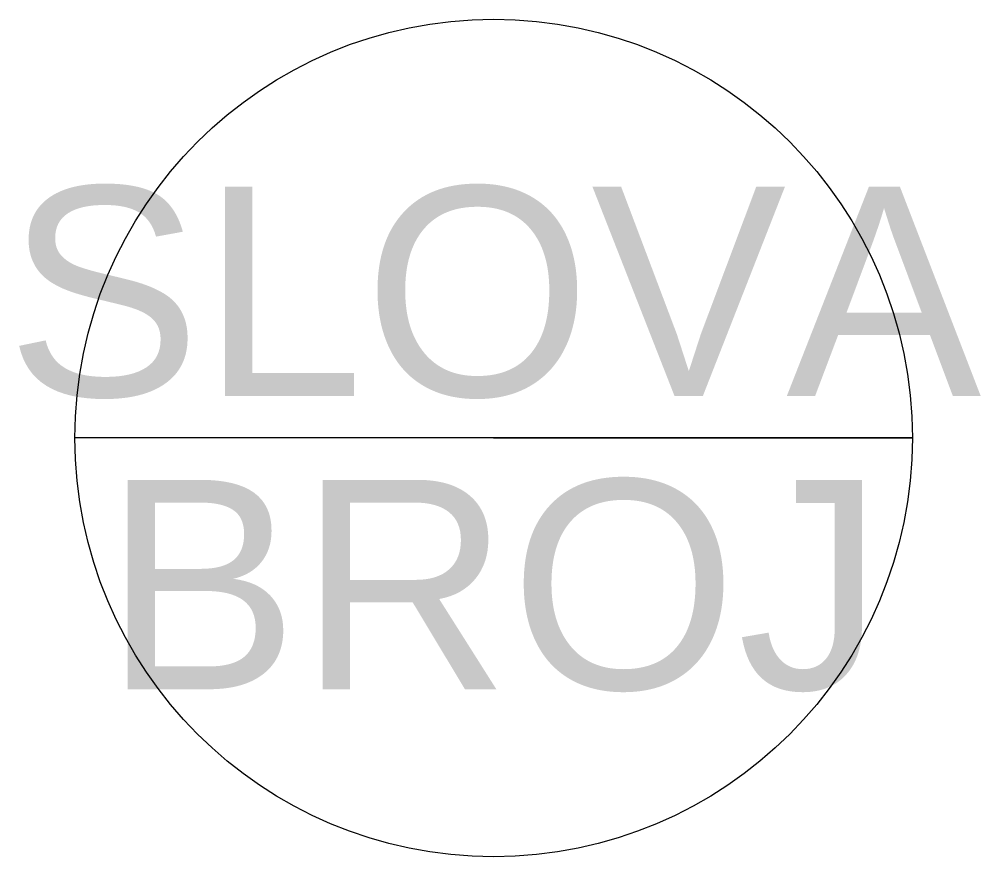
# Model space of a CAD drawing. Extents: x -15.8 to -4.3, y -6.9 to 3.1.
import ezdxf
from ezdxf.enums import TextEntityAlignment as Align

# ---------------------------------------------------------------- set-up
doc = ezdxf.new("R2010")
doc.units = 0
doc.layers.add('Text Layer', color=250, linetype='Continuous')
doc.styles.get("Standard").update_dxf_attribs({"font": 'arial.ttf'})

msp = doc.modelspace()

# ---------------------------------------------------------------- linework, layer by layer
for p, q in [((-5.143, -1.887), (-15.143, -1.887)), ((-10.143, -1.887), (-5.143, -1.887))]:
    msp.add_line(p, q)
msp.add_circle((-10.143, -1.887), 5)

# ---------------------------------------------------------------- texts
at = {"layer": 'Text Layer'}
for tag, text, p in [('SLOVA', 'Slova', (-10.143, -1.387)), ('BROJ', '123', (-10.143, -4.887))]:
    msp.add_attdef(tag, text=text, height=2.5, dxfattribs=at).set_placement(p, align=Align.CENTER)

doc.saveas('drawing.dxf')
